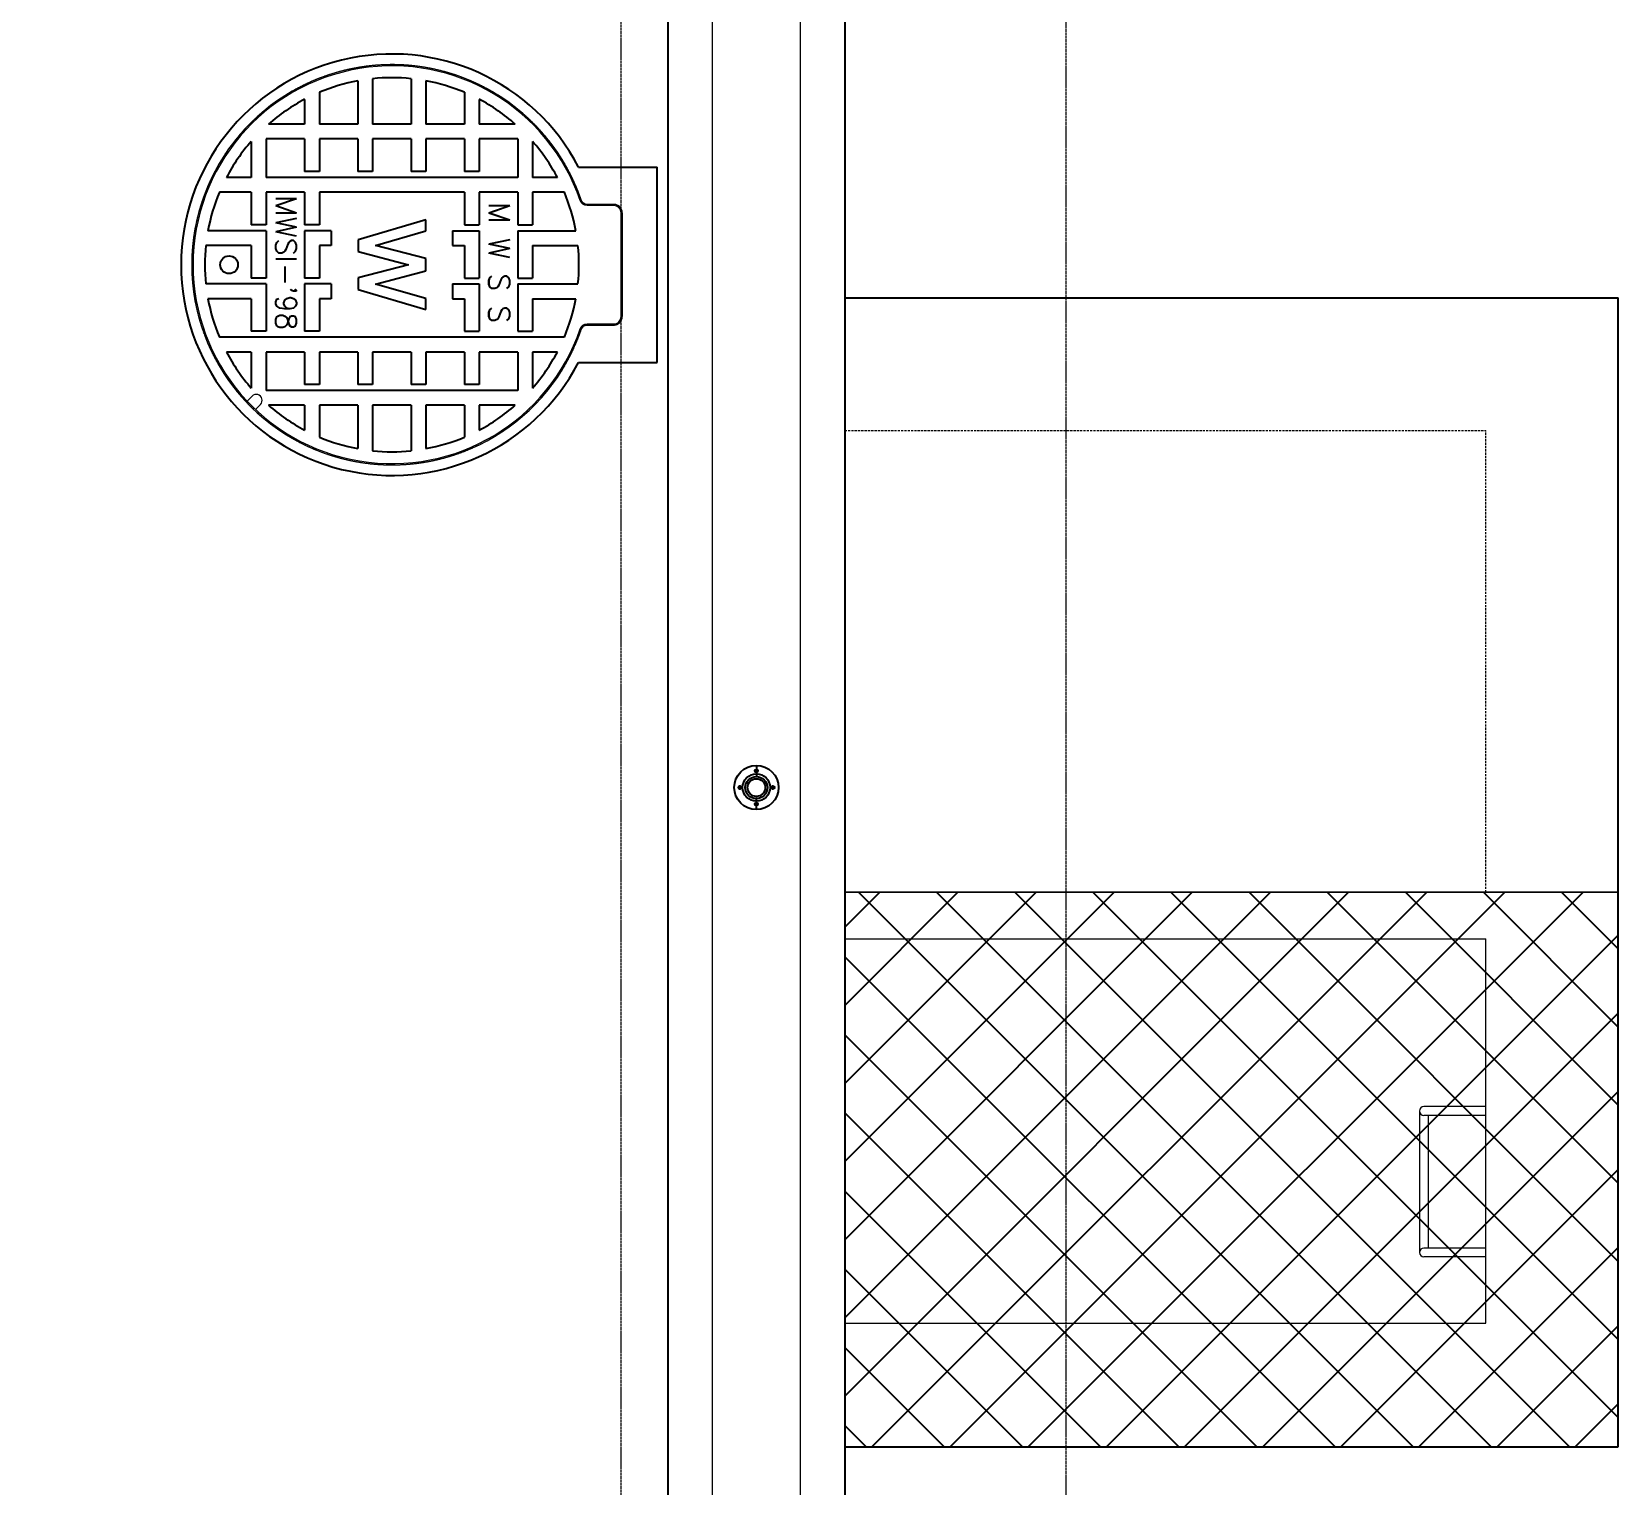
# Model space of a CAD drawing. Header units: inches. Extents: x 25480 to 951550, y -607927 to 1377809.
# Drawn here: x 484157 to 487746, y 357459 to 360748 of the extents above; entities that cross this region are included whole.
import ezdxf
from ezdxf.enums import TextEntityAlignment as Align

# ---------------------------------------------------------------- set-up
doc = ezdxf.new("R2010")
doc.units = ezdxf.units.IN
doc.header["$MEASUREMENT"] = 0
doc.linetypes.add('HIDDEN', pattern=[0.375, 0.25, -0.125])
doc.linetypes.add('HIDDENX2', pattern=[0.75, 0.5, -0.25])
doc.layers.add('DIM', color=251, linetype='Continuous', lineweight=0)
for name, color, linetype in [('M-HVAC-EQPM-NEW', 5, 'Continuous'), ('M-X-BKGD', 8, 'Continuous'), ('PIPE FLOOR PLAN', 251, 'Continuous')]:
    doc.layers.add(name, color=color, linetype=linetype)
doc.styles.add('style2', font='simplex.shx', dxfattribs={"height": 0.015})

# ---------------------------------------------------------------- blocks, each defined once
blk = doc.blocks.new('123')
at = {"color": 8, "linetype": 'Continuous', "ltscale": 300}
blk.add_line((-750109.9, -1051356.2), (-773145, -1051356.2), dxfattribs=at)
blk.add_line((-750109.9, -1051356.2), (-773145, -1051356.2), dxfattribs=at)
at = {"layer": 'DIM', "lineweight": 0}
for p, q in [((-768497, -1050413.8), (-768497, -1050315.7)), ((-768497, -1050413.8), (-768497, -1050315.7)), ((-768463.6, -1050447.2), (-768463.6, -1050310.9)), ((-768463.6, -1050447.2), (-768463.6, -1050310.9)), ((-768376.5, -1050413.8), (-768376.5, -1050310.9)), ((-768376.5, -1050413.8), (-768376.5, -1050310.9)), ((-768343, -1050447.2), (-768343, -1050315.7)), ((-768343, -1050447.2), (-768343, -1050315.7)), ((-768584.1, -1051122), (-768584.1, -1050341.7)), ((-768584.1, -1051122), (-768584.1, -1050341.7)), ((-768256, -1050413.8), (-768256, -1050341.7)), ((-768256, -1050413.8), (-768256, -1050341.7)), ((-768617.6, -1050413.8), (-768617.6, -1050357.6)), ((-768617.6, -1050413.8), (-768617.6, -1050357.6)), ((-768222.5, -1050413.8), (-768222.5, -1050357.6)), ((-768222.5, -1050413.8), (-768222.5, -1050357.6)), ((-768617.6, -1050413.8), (-768699.2, -1050413.8)), ((-768617.6, -1050413.8), (-768699.2, -1050413.8)), ((-768570.7, -1050447.2), (-768570.7, -1050413.8)), ((-768497, -1050413.8), (-768570.7, -1050413.8)), ((-768570.7, -1050447.2), (-768570.7, -1050413.8)), ((-768497, -1050413.8), (-768570.7, -1050413.8)), ((-768450.2, -1050447.2), (-768450.2, -1050413.8)), ((-768376.5, -1050413.8), (-768450.2, -1050413.8)), ((-768450.2, -1050447.2), (-768450.2, -1050413.8)), ((-768376.5, -1050413.8), (-768450.2, -1050413.8)), ((-768329.6, -1050447.2), (-768329.6, -1050413.8)), ((-768256, -1050413.8), (-768329.6, -1050413.8)), ((-768329.6, -1050447.2), (-768329.6, -1050413.8)), ((-768256, -1050413.8), (-768329.6, -1050413.8)), ((-768140.9, -1050413.8), (-768222.5, -1050413.8)), ((-768140.9, -1050413.8), (-768222.5, -1050413.8)), ((-768738.1, -1050534.3), (-768738.1, -1050452.7)), ((-768738.1, -1050534.3), (-768738.1, -1050452.7)), ((-768617.6, -1050447.2), (-768704.6, -1050447.2)), ((-768704.6, -1051016.4), (-768704.6, -1050447.2)), ((-768617.6, -1050447.2), (-768704.6, -1050447.2)), ((-768704.6, -1051016.4), (-768704.6, -1050447.2)), ((-768617.6, -1050534.3), (-768617.6, -1050447.2)), ((-768617.6, -1050534.3), (-768617.6, -1050447.2)), ((-768463.6, -1050447.2), (-768570.7, -1050447.2)), ((-768463.6, -1050447.2), (-768570.7, -1050447.2)), ((-768343, -1050447.2), (-768450.2, -1050447.2)), ((-768343, -1050447.2), (-768450.2, -1050447.2)), ((-768256, -1050447.2), (-768329.6, -1050447.2)), ((-768256, -1050447.2), (-768329.6, -1050447.2)), ((-768256, -1050534.3), (-768256, -1050447.2)), ((-768256, -1050534.3), (-768256, -1050447.2)), ((-768135.4, -1050447.2), (-768222.5, -1050447.2)), ((-768222.5, -1051016.4), (-768222.5, -1050447.2)), ((-768135.4, -1050447.2), (-768222.5, -1050447.2)), ((-768222.5, -1051016.4), (-768222.5, -1050447.2)), ((-768135.4, -1050534.3), (-768135.4, -1050447.2)), ((-768135.4, -1050534.3), (-768135.4, -1050447.2)), ((-768102, -1050534.3), (-768102, -1050452.7)), ((-768102, -1050534.3), (-768102, -1050452.7)), ((-768738.1, -1050534.3), (-768794.3, -1050534.3)), ((-768738.1, -1050534.3), (-768794.3, -1050534.3)), ((-768617.6, -1050534.3), (-768691.2, -1050534.3)), ((-768691.2, -1050567.8), (-768691.2, -1050534.3)), ((-768617.6, -1050534.3), (-768691.2, -1050534.3)), ((-768691.2, -1050567.8), (-768691.2, -1050534.3)), ((-768570.7, -1050567.8), (-768570.7, -1050534.3)), ((-768463.6, -1050534.3), (-768570.7, -1050534.3)), ((-768570.7, -1050567.8), (-768570.7, -1050534.3)), ((-768463.6, -1050534.3), (-768570.7, -1050534.3)), ((-768463.6, -1050594.6), (-768463.6, -1050534.3)), ((-768463.6, -1050594.6), (-768463.6, -1050534.3)), ((-768343, -1050534.3), (-768450.2, -1050534.3)), ((-768450.2, -1050567.8), (-768450.2, -1050534.3)), ((-768343, -1050534.3), (-768450.2, -1050534.3)), ((-768450.2, -1050567.8), (-768450.2, -1050534.3)), ((-768343, -1050594.6), (-768343, -1050534.3)), ((-768343, -1050594.6), (-768343, -1050534.3)), ((-768329.6, -1050567.8), (-768329.6, -1050534.3)), ((-768256, -1050534.3), (-768329.6, -1050534.3)), ((-768329.6, -1050567.8), (-768329.6, -1050534.3)), ((-768256, -1050534.3), (-768329.6, -1050534.3)), ((-768209.1, -1050567.8), (-768209.1, -1050534.3)), ((-768135.4, -1050534.3), (-768209.1, -1050534.3)), ((-768209.1, -1050567.8), (-768209.1, -1050534.3)), ((-768135.4, -1050534.3), (-768209.1, -1050534.3)), ((-768045.8, -1050534.3), (-768102, -1050534.3)), ((-768045.8, -1050534.3), (-768102, -1050534.3)), ((-768738.1, -1050567.8), (-768810.2, -1050567.8)), ((-768738.1, -1050567.8), (-768810.2, -1050567.8)), ((-768738.1, -1050654.8), (-768738.1, -1050567.8)), ((-768738.1, -1050654.8), (-768738.1, -1050567.8)), ((-768617.6, -1050567.8), (-768691.2, -1050567.8)), ((-768617.6, -1050567.8), (-768691.2, -1050567.8)), ((-768617.6, -1050654.8), (-768617.6, -1050567.8)), ((-768617.6, -1050654.8), (-768617.6, -1050567.8)), ((-768497, -1050567.8), (-768570.7, -1050567.8)), ((-768497, -1050567.8), (-768570.7, -1050567.8)), ((-768497, -1050594.6), (-768497, -1050567.8)), ((-768497, -1050594.6), (-768497, -1050567.8)), ((-768376.5, -1050567.8), (-768450.2, -1050567.8)), ((-768376.5, -1050567.8), (-768450.2, -1050567.8)), ((-768376.5, -1050594.6), (-768376.5, -1050567.8)), ((-768376.5, -1050594.6), (-768376.5, -1050567.8)), ((-768256, -1050567.8), (-768329.6, -1050567.8)), ((-768256, -1050567.8), (-768329.6, -1050567.8)), ((-768256, -1050895.9), (-768256, -1050567.8)), ((-768256, -1050895.9), (-768256, -1050567.8)), ((-768135.4, -1050567.8), (-768209.1, -1050567.8)), ((-768135.4, -1050567.8), (-768209.1, -1050567.8)), ((-768135.4, -1050654.8), (-768135.4, -1050567.8)), ((-768135.4, -1050654.8), (-768135.4, -1050567.8)), ((-768102, -1050654.8), (-768102, -1050567.8)), ((-768029.9, -1050567.8), (-768102, -1050567.8)), ((-768102, -1050654.8), (-768102, -1050567.8)), ((-768029.9, -1050567.8), (-768102, -1050567.8)), ((-768463.6, -1050594.6), (-768497, -1050594.6)), ((-768463.6, -1050594.6), (-768497, -1050594.6)), ((-768343, -1050594.6), (-768376.5, -1050594.6)), ((-768343, -1050594.6), (-768376.5, -1050594.6)), ((-768738.1, -1050654.8), (-768836.2, -1050654.8)), ((-768738.1, -1050654.8), (-768836.2, -1050654.8)), ((-768617.6, -1050654.8), (-768691.2, -1050654.8)), ((-768691.2, -1050688.3), (-768691.2, -1050654.8)), ((-768617.6, -1050654.8), (-768691.2, -1050654.8)), ((-768691.2, -1050688.3), (-768691.2, -1050654.8)), ((-768476.2, -1050655.3), (-768521.4, -1050808.3)), ((-768476.2, -1050655.3), (-768521.4, -1050808.3)), ((-768449.7, -1050655.3), (-768476.2, -1050655.3)), ((-768449.7, -1050655.3), (-768476.2, -1050655.3)), ((-768420, -1050769.3), (-768449.7, -1050655.3)), ((-768420, -1050769.3), (-768449.7, -1050655.3)), ((-768390.4, -1050655.3), (-768420, -1050769.3)), ((-768390.4, -1050655.3), (-768420, -1050769.3)), ((-768363.9, -1050655.3), (-768390.4, -1050655.3)), ((-768363.9, -1050655.3), (-768390.4, -1050655.3)), ((-768318.6, -1050808.3), (-768363.9, -1050655.3)), ((-768318.6, -1050808.3), (-768363.9, -1050655.3)), ((-768135.4, -1050654.8), (-768209.1, -1050654.8)), ((-768209.1, -1050688.3), (-768209.1, -1050654.8)), ((-768135.4, -1050654.8), (-768209.1, -1050654.8)), ((-768209.1, -1050688.3), (-768209.1, -1050654.8)), ((-768003.9, -1050654.8), (-768102, -1050654.8)), ((-768003.9, -1050654.8), (-768102, -1050654.8)), ((-768738.1, -1050688.3), (-768841, -1050688.3)), ((-768738.1, -1050688.3), (-768841, -1050688.3)), ((-768738.1, -1050775.4), (-768738.1, -1050688.3)), ((-768738.1, -1050775.4), (-768738.1, -1050688.3)), ((-768617.6, -1050688.3), (-768691.2, -1050688.3)), ((-768617.6, -1050688.3), (-768691.2, -1050688.3)), ((-768617.6, -1050775.4), (-768617.6, -1050688.3)), ((-768617.6, -1050775.4), (-768617.6, -1050688.3)), ((-768496.4, -1050808.3), (-768463.7, -1050694.4)), ((-768496.4, -1050808.3), (-768463.7, -1050694.4)), ((-768463.7, -1050694.4), (-768434, -1050808.3)), ((-768463.7, -1050694.4), (-768434, -1050808.3)), ((-768406, -1050808.3), (-768376.4, -1050694.4)), ((-768406, -1050808.3), (-768376.4, -1050694.4)), ((-768404.7, -1050710), (-768404.6, -1050710)), ((-768404.7, -1050710), (-768404.6, -1050710)), ((-768376.4, -1050694.4), (-768343.6, -1050808.3)), ((-768376.4, -1050694.4), (-768376.3, -1050694.4)), ((-768376.4, -1050694.4), (-768343.6, -1050808.3)), ((-768376.4, -1050694.4), (-768376.3, -1050694.4)), ((-768135.4, -1050688.3), (-768209.1, -1050688.3)), ((-768135.4, -1050688.3), (-768209.1, -1050688.3)), ((-768135.4, -1050775.4), (-768135.4, -1050688.3)), ((-768135.4, -1050775.4), (-768135.4, -1050688.3)), ((-768102, -1050775.4), (-768102, -1050688.3)), ((-767999.1, -1050688.3), (-768102, -1050688.3)), ((-768102, -1050775.4), (-768102, -1050688.3)), ((-767999.1, -1050688.3), (-768102, -1050688.3)), ((-768738.1, -1050775.4), (-768841, -1050775.4)), ((-768738.1, -1050775.4), (-768841, -1050775.4)), ((-768691.2, -1050808.9), (-768691.2, -1050775.4)), ((-768617.6, -1050775.4), (-768691.2, -1050775.4)), ((-768691.2, -1050808.9), (-768691.2, -1050775.4)), ((-768617.6, -1050775.4), (-768691.2, -1050775.4)), ((-768209.1, -1050808.9), (-768209.1, -1050775.4)), ((-768135.4, -1050775.4), (-768209.1, -1050775.4)), ((-768209.1, -1050808.9), (-768209.1, -1050775.4)), ((-768135.4, -1050775.4), (-768209.1, -1050775.4)), ((-767999.1, -1050775.4), (-768102, -1050775.4)), ((-767999.1, -1050775.4), (-768102, -1050775.4)), ((-768738.1, -1050808.9), (-768836.2, -1050808.9)), ((-768738.1, -1050808.9), (-768836.2, -1050808.9)), ((-768738.1, -1050895.9), (-768738.1, -1050808.9)), ((-768738.1, -1050895.9), (-768738.1, -1050808.9)), ((-768617.6, -1050808.9), (-768691.2, -1050808.9)), ((-768617.6, -1050808.9), (-768691.2, -1050808.9)), ((-768617.6, -1050895.9), (-768617.6, -1050808.9)), ((-768617.6, -1050895.9), (-768617.6, -1050808.9)), ((-768521.4, -1050808.3), (-768496.4, -1050808.3)), ((-768521.4, -1050808.3), (-768496.4, -1050808.3)), ((-768434, -1050808.3), (-768406, -1050808.3)), ((-768434, -1050808.3), (-768406, -1050808.3)), ((-768343.6, -1050808.3), (-768318.6, -1050808.3)), ((-768343.6, -1050808.3), (-768318.6, -1050808.3)), ((-768135.4, -1050808.9), (-768209.1, -1050808.9)), ((-768135.4, -1050808.9), (-768209.1, -1050808.9)), ((-768135.4, -1050895.9), (-768135.4, -1050808.9)), ((-768135.4, -1050895.9), (-768135.4, -1050808.9)), ((-768102, -1050895.9), (-768102, -1050808.9)), ((-768003.9, -1050808.9), (-768102, -1050808.9)), ((-768102, -1050895.9), (-768102, -1050808.9)), ((-768003.9, -1050808.9), (-768102, -1050808.9))]:
    blk.add_line(p, q, dxfattribs=at)
at = {"layer": 'DIM', "color": 8, "linetype": 'Continuous', "lineweight": 0, "ltscale": 10}
for p, q in [((-749997.7, -1051456.2), (-773245, -1051456.2)), ((-773445, -1051656.2), (-749773.1, -1051656.2))]:
    blk.add_line(p, q, dxfattribs=at)
at = {"layer": 'DIM', "color": 8, "lineweight": 0}
for p, q in [((-770815, -1051756.2), (-770815, -1053206.2)), ((-770815, -1051756.2), (-770815, -1053206.2)), ((-769945, -1051756.2), (-769945, -1053206.2)), ((-769945, -1051756.2), (-769945, -1053206.2)), ((-769840, -1053506.2), (-769840, -1051756.2)), ((-769840, -1053506.2), (-769840, -1051756.2)), ((-770665, -1053206.2), (-770665, -1053066.2)), ((-770665, -1053206.2), (-770665, -1053066.2)), ((-770335, -1053056.2), (-770655, -1053056.2)), ((-770335, -1053056.2), (-770655, -1053056.2)), ((-770645, -1053206.2), (-770645, -1053066.2)), ((-770645, -1053206.2), (-770645, -1053066.2)), ((-770345, -1053076.2), (-770645, -1053076.2)), ((-770345, -1053076.2), (-770645, -1053076.2)), ((-770345, -1053206.2), (-770345, -1053066.2)), ((-770345, -1053206.2), (-770345, -1053066.2)), ((-770325, -1053206.2), (-770325, -1053066.2)), ((-770325, -1053206.2), (-770325, -1053066.2)), ((-770815, -1053206.2), (-769945, -1053206.2)), ((-770815, -1053206.2), (-769945, -1053206.2))]:
    blk.add_line(p, q, dxfattribs=at)
at = {"layer": 'DIM', "linetype": 'HIDDENX2', "lineweight": 0, "ltscale": 10}
for p, q in [((-768795, -1051756.2), (-768795, -1053206.2)), ((-768795, -1051756.2), (-768795, -1053206.2)), ((-749099.6, -1052256.2), (-774045, -1052256.2)), ((-749099.6, -1052256.2), (-774045, -1052256.2)), ((-769840, -1053206.2), (-768795, -1053206.2)), ((-769840, -1053206.2), (-768795, -1053206.2))]:
    blk.add_line(p, q, dxfattribs=at)
at = {"layer": 'DIM', "color": 8, "linetype": 'Continuous', "lineweight": 0, "ltscale": 10}
for points in [[(-773445, -1049982.1), (-773445, -1051656.2), (-749773.1, -1051656.2), (-749961.7, -1050029)], [(-750158.1, -1050071.7), (-749997.7, -1051456.2), (-773245, -1051456.2), (-773245, -1050030.1)]]:
    blk.add_lwpolyline(points, dxfattribs=at)
at = {"layer": 'DIM', "linetype": 'HIDDENX2', "lineweight": 0, "ltscale": 10}
blk.add_lwpolyline([(-773045, -1049991.3), (-773045, -1051150.1), (-772945, -1051250.1), (-758491, -1051250.1), (-758391, -1051150.1), (-758391, -1050060.1)], dxfattribs=at)
at = {"layer": 'DIM', "linetype": 'HIDDEN', "lineweight": 0, "ltscale": 3.5}
blk.add_lwpolyline([(-768302.8, -1051252.8), (-768537.2, -1051252.8, -0.414214), (-768556.6, -1051233.4), (-768556.6, -1051173.6, 0.320906), (-768566.2, -1051160.3, -6.02971), (-768273.9, -1051160.3, 0.320906), (-768283.4, -1051173.6), (-768283.4, -1051233.4, -0.414214)], format="xyb", close=True, dxfattribs=at)
blk.add_lwpolyline([(-768302.8, -1051252.8), (-768537.2, -1051252.8, -0.414214), (-768556.6, -1051233.4), (-768556.6, -1051173.6, 0.320906), (-768566.2, -1051160.3, -6.02971), (-768273.9, -1051160.3, 0.320906), (-768283.4, -1051173.6), (-768283.4, -1051233.4, -0.414214)], format="xyb", close=True, dxfattribs=at)
at = {"layer": 'DIM', "lineweight": 0}
for points in [[(-768537.2, -1051252.8), (-768302.8, -1051252.8, 0.414214), (-768283.4, -1051233.4), (-768283.4, -1051173.6, -0.320906), (-768273.9, -1051160.3, 6.02971), (-768566.2, -1051160.3, -0.320906), (-768556.6, -1051173.6), (-768556.6, -1051233.4, 0.414214)], [(-768537.2, -1051252.8), (-768302.8, -1051252.8, 0.414214), (-768283.4, -1051233.4), (-768283.4, -1051173.6, -0.320906), (-768273.9, -1051160.3, 6.02971), (-768566.2, -1051160.3, -0.320906), (-768556.6, -1051173.6), (-768556.6, -1051233.4, 0.414214)], [(-768537.2, -1051250.1), (-768302.8, -1051250.1, 0.414214), (-768286.1, -1051233.4), (-768286.1, -1051173.6, -0.320906), (-768274.8, -1051157.8, 6.02971), (-768565.3, -1051157.8, -0.320906), (-768554, -1051173.6), (-768554, -1051233.4, 0.414214)], [(-768537.2, -1051250.1), (-768302.8, -1051250.1, 0.414214), (-768286.1, -1051233.4), (-768286.1, -1051173.6, -0.320906), (-768274.8, -1051157.8, 6.02971), (-768565.3, -1051157.8, -0.320906), (-768554, -1051173.6), (-768554, -1051233.4, 0.414214)]]:
    blk.add_lwpolyline(points, format="xyb", close=True, dxfattribs=at)
blk.add_lwpolyline([(-768747.6, -1050423.3), (-768736.3, -1050434.5, 1), (-768717.4, -1050415.5), (-768728.6, -1050404.3)], format="xyb", dxfattribs=at)
blk.add_lwpolyline([(-768747.6, -1050423.3), (-768736.3, -1050434.5, 1), (-768717.4, -1050415.5), (-768728.6, -1050404.3)], format="xyb", dxfattribs=at)
blk.add_circle((-768420, -1050363.5), 20.1, dxfattribs=at)
blk.add_circle((-768420, -1050363.5), 20.1, dxfattribs=at)
for radius, start, end in [(476.8, 297.6121, 242.3879), (476.8, 297.6121, 242.3879), (423.2, 100.4841, 112.8089), (423.2, 100.4841, 112.8089), (423.2, 84.0968, 95.9032), (423.2, 84.0968, 95.9032), (423.2, 67.1911, 79.5159), (423.2, 67.1911, 79.5159), (423.2, 117.825, 131.2724), (423.2, 117.825, 131.2724), (423.2, 48.7276, 62.175), (423.2, 48.7276, 62.175), (423.2, 138.7276, 152.175), (423.2, 138.7276, 152.175), (423.2, 27.825, 41.2724), (423.2, 27.825, 41.2724), (423.2, 157.1911, 169.5159), (423.2, 157.1911, 169.5159), (423.2, 10.4841, 22.8089), (423.2, 10.4841, 22.8089), (423.2, 174.0968, 185.9032), (423.2, 174.0968, 185.9032), (423.2, 354.0968, 5.9032), (423.2, 354.0968, 5.9032), (423.2, 190.4841, 202.8089), (423.2, 190.4841, 202.8089), (423.2, 337.1911, 349.5159), (423.2, 337.1911, 349.5159)]:
    blk.add_arc((-768420, -1050731.8), radius, start, end, dxfattribs=at)
at = {"layer": 'DIM', "color": 8, "lineweight": 0}
for centre in [(-770655, -1053066.2), (-770655, -1053066.2), (-770335, -1053066.2), (-770335, -1053066.2)]:
    blk.add_arc(centre, 10, 0, 180, dxfattribs=at)
at = {"layer": 'PIPE FLOOR PLAN', "color": 8}
for p, q in [((-768463.6, -1050869.1), (-768497, -1050869.1)), ((-768497, -1050869.1), (-768497, -1050895.9)), ((-768463.6, -1050869.1), (-768497, -1050869.1)), ((-768497, -1050869.1), (-768497, -1050895.9)), ((-768463.6, -1050869.1), (-768463.6, -1050929.4)), ((-768463.6, -1050869.1), (-768463.6, -1050929.4)), ((-768343, -1050869.1), (-768376.5, -1050869.1)), ((-768376.5, -1050869.1), (-768376.5, -1050895.9)), ((-768343, -1050869.1), (-768376.5, -1050869.1)), ((-768376.5, -1050869.1), (-768376.5, -1050895.9)), ((-768343, -1050869.1), (-768343, -1050929.4)), ((-768343, -1050869.1), (-768343, -1050929.4)), ((-768738.1, -1050895.9), (-768810.2, -1050895.9)), ((-768738.1, -1050895.9), (-768810.2, -1050895.9)), ((-768738.1, -1050929.4), (-768794.3, -1050929.4)), ((-768738.1, -1050929.4), (-768794.3, -1050929.4)), ((-768738.1, -1051011), (-768738.1, -1050929.4)), ((-768738.1, -1051011), (-768738.1, -1050929.4)), ((-768617.6, -1050895.9), (-768691.2, -1050895.9)), ((-768691.2, -1050929.4), (-768691.2, -1050895.9)), ((-768617.6, -1050895.9), (-768691.2, -1050895.9)), ((-768691.2, -1050929.4), (-768691.2, -1050895.9)), ((-768617.6, -1050929.4), (-768691.2, -1050929.4)), ((-768617.6, -1050929.4), (-768691.2, -1050929.4)), ((-768617.6, -1051016.4), (-768617.6, -1050929.4)), ((-768617.6, -1051016.4), (-768617.6, -1050929.4)), ((-768570.7, -1050895.9), (-768570.7, -1050929.4)), ((-768497, -1050895.9), (-768570.7, -1050895.9)), ((-768570.7, -1050895.9), (-768570.7, -1050929.4)), ((-768497, -1050895.9), (-768570.7, -1050895.9)), ((-768463.6, -1050929.4), (-768570.7, -1050929.4)), ((-768463.6, -1050929.4), (-768570.7, -1050929.4)), ((-768376.5, -1050895.9), (-768450.2, -1050895.9)), ((-768450.2, -1050895.9), (-768450.2, -1050929.4)), ((-768376.5, -1050895.9), (-768450.2, -1050895.9)), ((-768450.2, -1050895.9), (-768450.2, -1050929.4)), ((-768343, -1050929.4), (-768450.2, -1050929.4)), ((-768343, -1050929.4), (-768450.2, -1050929.4)), ((-768329.6, -1050895.9), (-768329.6, -1050929.4)), ((-768256, -1050895.9), (-768329.6, -1050895.9)), ((-768329.6, -1050895.9), (-768329.6, -1050929.4)), ((-768256, -1050895.9), (-768329.6, -1050895.9)), ((-768256, -1050929.4), (-768329.6, -1050929.4)), ((-768256, -1050929.4), (-768329.6, -1050929.4)), ((-768256, -1051016.4), (-768256, -1050929.4)), ((-768256, -1051016.4), (-768256, -1050929.4)), ((-768209.1, -1050929.4), (-768209.1, -1050895.9)), ((-768135.4, -1050895.9), (-768209.1, -1050895.9)), ((-768209.1, -1050929.4), (-768209.1, -1050895.9)), ((-768135.4, -1050895.9), (-768209.1, -1050895.9)), ((-768135.4, -1050929.4), (-768209.1, -1050929.4)), ((-768135.4, -1050929.4), (-768209.1, -1050929.4)), ((-768135.4, -1051016.4), (-768135.4, -1050929.4)), ((-768135.4, -1051016.4), (-768135.4, -1050929.4)), ((-768029.9, -1050895.9), (-768102, -1050895.9)), ((-768029.9, -1050895.9), (-768102, -1050895.9)), ((-768045.8, -1050929.4), (-768102, -1050929.4)), ((-768102, -1051011), (-768102, -1050929.4)), ((-768045.8, -1050929.4), (-768102, -1050929.4)), ((-768102, -1051011), (-768102, -1050929.4)), ((-768617.6, -1051016.4), (-768704.6, -1051016.4)), ((-768617.6, -1051016.4), (-768704.6, -1051016.4)), ((-768570.7, -1051016.4), (-768570.7, -1051049.9)), ((-768463.6, -1051016.4), (-768570.7, -1051016.4)), ((-768570.7, -1051016.4), (-768570.7, -1051049.9)), ((-768463.6, -1051016.4), (-768570.7, -1051016.4)), ((-768463.6, -1051016.4), (-768463.6, -1051152.8)), ((-768463.6, -1051016.4), (-768463.6, -1051152.8)), ((-768343, -1051016.4), (-768450.2, -1051016.4)), ((-768450.2, -1051016.4), (-768450.2, -1051049.9)), ((-768343, -1051016.4), (-768450.2, -1051016.4)), ((-768450.2, -1051016.4), (-768450.2, -1051049.9)), ((-768343, -1051016.4), (-768343, -1051148)), ((-768343, -1051016.4), (-768343, -1051148)), ((-768329.6, -1051016.4), (-768329.6, -1051049.9)), ((-768256, -1051016.4), (-768329.6, -1051016.4)), ((-768329.6, -1051016.4), (-768329.6, -1051049.9)), ((-768256, -1051016.4), (-768329.6, -1051016.4)), ((-768135.4, -1051016.4), (-768222.5, -1051016.4)), ((-768135.4, -1051016.4), (-768222.5, -1051016.4)), ((-768617.6, -1051049.9), (-768699.2, -1051049.9)), ((-768617.6, -1051049.9), (-768699.2, -1051049.9)), ((-768617.6, -1051106.1), (-768617.6, -1051049.9)), ((-768617.6, -1051106.1), (-768617.6, -1051049.9)), ((-768497, -1051049.9), (-768570.7, -1051049.9)), ((-768497, -1051049.9), (-768570.7, -1051049.9)), ((-768497, -1051049.9), (-768497, -1051148)), ((-768497, -1051049.9), (-768497, -1051148)), ((-768376.5, -1051049.9), (-768450.2, -1051049.9)), ((-768376.5, -1051049.9), (-768450.2, -1051049.9)), ((-768376.5, -1051049.9), (-768376.5, -1051152.8)), ((-768376.5, -1051049.9), (-768376.5, -1051152.8)), ((-768256, -1051049.9), (-768329.6, -1051049.9)), ((-768256, -1051049.9), (-768329.6, -1051049.9)), ((-768256, -1051122), (-768256, -1051049.9)), ((-768256, -1051122), (-768256, -1051049.9)), ((-768140.9, -1051049.9), (-768222.5, -1051049.9)), ((-768222.5, -1051106.1), (-768222.5, -1051049.9)), ((-768140.9, -1051049.9), (-768222.5, -1051049.9)), ((-768222.5, -1051106.1), (-768222.5, -1051049.9)), ((-768641, -1051154.3), (-768641, -1051331.8)), ((-768641, -1051154.3), (-768641, -1051331.8)), ((-768199.1, -1051154.3), (-768199.1, -1051331.8)), ((-768199.1, -1051154.3), (-768199.1, -1051331.8)), ((-768641, -1051331.8), (-768199.1, -1051331.8)), ((-768641, -1051331.8), (-768199.1, -1051331.8)), ((-769653, -1051556.3), (-769628, -1051556.3)), ((-769553, -1051556.3), (-769578, -1051556.3)), ((-749660.9, -1051756.2), (-773545, -1051756.2)), ((-749660.9, -1051756.2), (-773545, -1051756.2)), ((-771095, -1051756.2), (-771095, -1053506.2)), ((-771095, -1051756.2), (-771095, -1053506.2)), ((-768495, -1051756.2), (-768495, -1053506.2)), ((-768495, -1051756.2), (-768495, -1053506.2)), ((-771095, -1053506.2), (-768495, -1053506.2)), ((-771095, -1053506.2), (-768495, -1053506.2))]:
    blk.add_line(p, q, dxfattribs=at)
for points in [[(-769603, -1051519.1), (-769605.7, -1051519.1), (-769605.7, -1051518.4), (-769603, -1051518.4)], [(-769603, -1051519.1), (-769605.7, -1051519.1), (-769605.7, -1051518.4), (-769603, -1051518.4)], [(-769602.7, -1051518.8), (-769602.7, -1051516.2), (-769603.4, -1051516.2), (-769603.4, -1051518.8)], [(-769603.4, -1051518.8), (-769603.4, -1051516.2), (-769602.7, -1051516.2), (-769602.7, -1051518.8)], [(-769602.7, -1051518.8), (-769602.7, -1051521.4), (-769603.4, -1051521.4), (-769603.4, -1051518.8)], [(-769603.4, -1051518.8), (-769603.4, -1051521.4), (-769602.7, -1051521.4), (-769602.7, -1051518.8)], [(-769603, -1051519.1), (-769600.4, -1051519.1), (-769600.4, -1051518.4), (-769603, -1051518.4)], [(-769603, -1051519.1), (-769600.4, -1051519.1), (-769600.4, -1051518.4), (-769603, -1051518.4)], [(-769640.5, -1051556.6), (-769643.2, -1051556.6), (-769643.2, -1051555.9), (-769640.5, -1051555.9)], [(-769640.5, -1051555.9), (-769643.2, -1051555.9), (-769643.2, -1051556.6), (-769640.5, -1051556.6)], [(-769640.2, -1051556.3), (-769640.2, -1051553.7), (-769640.9, -1051553.7), (-769640.9, -1051556.3)], [(-769640.2, -1051556.3), (-769640.2, -1051553.7), (-769640.9, -1051553.7), (-769640.9, -1051556.3)], [(-769640.2, -1051556.3), (-769640.2, -1051558.9), (-769640.9, -1051558.9), (-769640.9, -1051556.3)], [(-769640.2, -1051556.3), (-769640.2, -1051558.9), (-769640.9, -1051558.9), (-769640.9, -1051556.3)], [(-769640.5, -1051556.6), (-769637.9, -1051556.6), (-769637.9, -1051555.9), (-769640.5, -1051555.9)], [(-769640.5, -1051555.9), (-769637.9, -1051555.9), (-769637.9, -1051556.6), (-769640.5, -1051556.6)], [(-769565.5, -1051555.9), (-769568.2, -1051555.9), (-769568.2, -1051556.6), (-769565.5, -1051556.6)], [(-769565.5, -1051556.6), (-769568.2, -1051556.6), (-769568.2, -1051555.9), (-769565.5, -1051555.9)], [(-769565.9, -1051556.3), (-769565.9, -1051553.7), (-769565.2, -1051553.7), (-769565.2, -1051556.3)], [(-769565.9, -1051556.3), (-769565.9, -1051553.7), (-769565.2, -1051553.7), (-769565.2, -1051556.3)], [(-769565.9, -1051556.3), (-769565.9, -1051558.9), (-769565.2, -1051558.9), (-769565.2, -1051556.3)], [(-769565.9, -1051556.3), (-769565.9, -1051558.9), (-769565.2, -1051558.9), (-769565.2, -1051556.3)], [(-769565.5, -1051555.9), (-769562.9, -1051555.9), (-769562.9, -1051556.6), (-769565.5, -1051556.6)], [(-769565.5, -1051556.6), (-769562.9, -1051556.6), (-769562.9, -1051555.9), (-769565.5, -1051555.9)], [(-769603, -1051593.4), (-769605.7, -1051593.4), (-769605.7, -1051594.1), (-769603, -1051594.1)], [(-769603, -1051593.4), (-769605.7, -1051593.4), (-769605.7, -1051594.1), (-769603, -1051594.1)], [(-769603.4, -1051593.8), (-769603.4, -1051591.2), (-769602.7, -1051591.2), (-769602.7, -1051593.8)], [(-769602.7, -1051593.8), (-769602.7, -1051591.2), (-769603.4, -1051591.2), (-769603.4, -1051593.8)], [(-769603.4, -1051593.8), (-769603.4, -1051596.4), (-769602.7, -1051596.4), (-769602.7, -1051593.8)], [(-769602.7, -1051593.8), (-769602.7, -1051596.4), (-769603.4, -1051596.4), (-769603.4, -1051593.8)], [(-769603, -1051593.4), (-769600.4, -1051593.4), (-769600.4, -1051594.1), (-769603, -1051594.1)], [(-769603, -1051593.4), (-769600.4, -1051593.4), (-769600.4, -1051594.1), (-769603, -1051594.1)]]:
    blk.add_lwpolyline(points, close=True, dxfattribs=at)
for centre, radius in [((-769603, -1051556.3), 50), ((-769603, -1051556.3), 50), ((-769603, -1051556.3), 31), ((-769603, -1051556.3), 31), ((-769603, -1051556.3), 25), ((-769603, -1051556.3), 25), ((-769603, -1051556.3), 20), ((-769603, -1051556.3), 20), ((-769603, -1051518.8), 3.53), ((-769603, -1051518.8), 3.53), ((-769640.5, -1051556.3), 3.53), ((-769640.5, -1051556.3), 3.53), ((-769565.5, -1051556.3), 3.53), ((-769565.5, -1051556.3), 3.53), ((-769603, -1051593.8), 3.53), ((-769603, -1051593.8), 3.53)]:
    blk.add_circle(centre, radius, dxfattribs=at)
for start, end in [(207.825, 221.2724), (207.825, 221.2724), (318.7276, 332.175), (318.7276, 332.175), (228.7276, 242.175), (228.7276, 242.175), (297.825, 311.2724), (297.825, 311.2724), (247.1911, 259.5159), (247.1911, 259.5159), (280.4841, 292.8089), (280.4841, 292.8089), (264.0968, 275.9032), (264.0968, 275.9032)]:
    blk.add_arc((-768420, -1050731.8), 423.2, start, end, dxfattribs=at)
at = {"layer": 'DIM', "lineweight": 0, "style": 'style2'}
blk.add_text("MWSI-'98", height=46.88, rotation=180, dxfattribs=at).set_placement((-768415.7, -1050469.4), align=Align.CENTER)
blk.add_text("MWSI-'98", height=46.88, rotation=180, dxfattribs=at).set_placement((-768415.7, -1050469.4), align=Align.CENTER)
at = {"layer": 'PIPE FLOOR PLAN', "color": 8, "style": 'style2'}
blk.add_text('M W S S', height=46.88, rotation=180, dxfattribs=at).set_placement((-768415.7, -1050951.5), align=Align.CENTER)
blk.add_text('M W S S', height=46.88, rotation=180, dxfattribs=at).set_placement((-768415.7, -1050951.5), align=Align.CENTER)

msp = doc.modelspace()

# ---------------------------------------------------------------- hatches: boundary and pattern name
at = {"layer": 'M-X-BKGD'}
h = msp.add_hatch(dxfattribs=at)
h.set_pattern_fill('ANSI37', color=8, scale=1000, style=0)
h.set_pattern_definition([(45, (433813.18, 331641.23), (-88.38835, 88.38835), []), (135, (433813.18, 331641.23), (-88.38835, -88.38835), [])])
h.paths.add_polyline_path([(487745.7, 358800.7), (485995.7, 358800.7), (485995.7, 357545.7), (487745.7, 357545.7)])

# ---------------------------------------------------------------- linework, layer by layer
at = {"layer": 'M-HVAC-EQPM-NEW', "color": 8}
msp.add_circle((484603, 360220.7), 20.1, dxfattribs=at)
msp.add_circle((484603, 360220.7), 20.1, dxfattribs=at)
at = {"layer": 'M-X-BKGD', "color": 8, "linetype": 'HIDDEN', "lineweight": 0, "ltscale": 10}
msp.add_line((486495.7, 379541.1), (486495.7, 354595.7), dxfattribs=at)
msp.add_line((486495.7, 379541.1), (486495.7, 354595.7), dxfattribs=at)
at = {"layer": 'M-X-BKGD', "color": 8, "linetype": 'Continuous', "lineweight": 0, "ltscale": 10}
for p, q in [((485995.7, 378979.8), (485995.7, 355095.7)), ((485995.7, 378979.8), (485995.7, 355095.7)), ((485595.7, 378530.8), (485595.7, 355495.7)), ((485995.7, 360145.7), (487745.7, 360145.7)), ((485995.7, 360145.7), (487745.7, 360145.7)), ((487745.7, 357545.7), (487745.7, 360145.7)), ((487745.7, 357545.7), (487745.7, 360145.7)), ((485995.7, 357545.7), (487745.7, 357545.7)), ((485995.7, 357545.7), (487745.7, 357545.7))]:
    msp.add_line(p, q, dxfattribs=at)
at = {"layer": 'M-X-BKGD', "color": 8, "linetype": 'Continuous', "ltscale": 300}
msp.add_line((485595.7, 378530.8), (485595.7, 355495.7), dxfattribs=at)
at = {"layer": 'M-X-BKGD', "color": 8}
for p, q in [((484894.3, 360636.8), (484894.3, 360538.7)), ((484894.3, 360636.8), (484894.3, 360538.7)), ((484927.8, 360641.6), (484927.8, 360538.7)), ((484927.8, 360641.6), (484927.8, 360538.7)), ((485014.8, 360641.6), (485014.8, 360538.7)), ((485014.8, 360641.6), (485014.8, 360538.7)), ((485048.3, 360636.8), (485048.3, 360538.7)), ((485048.3, 360636.8), (485048.3, 360538.7)), ((484807.2, 360610.8), (484807.2, 360538.7)), ((484807.2, 360610.8), (484807.2, 360538.7)), ((485135.4, 360610.8), (485135.4, 360538.7)), ((485135.4, 360610.8), (485135.4, 360538.7)), ((484773.8, 360594.9), (484773.8, 360538.7)), ((484773.8, 360594.9), (484773.8, 360538.7)), ((485168.8, 360594.9), (485168.8, 360538.7)), ((485168.8, 360594.9), (485168.8, 360538.7)), ((484773.8, 360538.7), (484692.1, 360538.7)), ((484773.8, 360538.7), (484692.1, 360538.7)), ((484894.3, 360538.7), (484807.2, 360538.7)), ((484894.3, 360538.7), (484807.2, 360538.7)), ((485014.8, 360538.7), (484927.8, 360538.7)), ((485014.8, 360538.7), (484927.8, 360538.7)), ((485135.4, 360538.7), (485048.3, 360538.7)), ((485135.4, 360538.7), (485048.3, 360538.7)), ((485250.5, 360538.7), (485168.8, 360538.7)), ((485250.5, 360538.7), (485168.8, 360538.7)), ((484653.2, 360499.8), (484653.2, 360418.2)), ((484653.2, 360499.8), (484653.2, 360418.2)), ((484686.7, 360505.3), (484686.7, 360418.2)), ((484773.8, 360505.3), (484686.7, 360505.3)), ((484686.7, 360505.3), (484686.7, 360418.2)), ((484773.8, 360505.3), (484686.7, 360505.3)), ((484773.8, 360505.3), (484773.8, 360431.6)), ((484773.8, 360505.3), (484773.8, 360431.6)), ((484807.2, 360505.3), (484807.2, 360431.6)), ((484894.3, 360505.3), (484807.2, 360505.3)), ((484807.2, 360505.3), (484807.2, 360431.6)), ((484894.3, 360505.3), (484807.2, 360505.3)), ((484894.3, 360505.3), (484894.3, 360431.6)), ((484894.3, 360505.3), (484894.3, 360431.6)), ((484927.8, 360505.3), (484927.8, 360431.6)), ((485014.8, 360505.3), (484927.8, 360505.3)), ((484927.8, 360505.3), (484927.8, 360431.6)), ((485014.8, 360505.3), (484927.8, 360505.3)), ((485014.8, 360505.3), (485014.8, 360431.6)), ((485014.8, 360505.3), (485014.8, 360431.6)), ((485048.3, 360505.3), (485048.3, 360431.6)), ((485135.4, 360505.3), (485048.3, 360505.3)), ((485048.3, 360505.3), (485048.3, 360431.6)), ((485135.4, 360505.3), (485048.3, 360505.3)), ((485135.4, 360505.3), (485135.4, 360431.6)), ((485135.4, 360505.3), (485135.4, 360431.6)), ((485168.8, 360505.3), (485168.8, 360431.6)), ((485255.9, 360505.3), (485168.8, 360505.3)), ((485168.8, 360505.3), (485168.8, 360431.6)), ((485255.9, 360505.3), (485168.8, 360505.3)), ((485255.9, 360505.3), (485255.9, 360418.2)), ((485255.9, 360505.3), (485255.9, 360418.2)), ((485289.4, 360499.8), (485289.4, 360418.2)), ((485289.4, 360499.8), (485289.4, 360418.2)), ((484807.2, 360431.6), (484773.8, 360431.6)), ((484807.2, 360431.6), (484773.8, 360431.6)), ((484927.8, 360431.6), (484894.3, 360431.6)), ((484927.8, 360431.6), (484894.3, 360431.6)), ((485048.3, 360431.6), (485014.8, 360431.6)), ((485048.3, 360431.6), (485014.8, 360431.6)), ((485168.8, 360431.6), (485135.4, 360431.6)), ((485168.8, 360431.6), (485135.4, 360431.6)), ((485393.8, 360441.6), (485571.3, 360441.6)), ((485393.8, 360441.6), (485571.3, 360441.6)), ((485571.3, 359999.7), (485571.3, 360441.6)), ((485571.3, 359999.7), (485571.3, 360441.6)), ((484653.2, 360384.7), (484581.2, 360384.7)), ((484653.2, 360384.7), (484581.2, 360384.7)), ((484653.2, 360418.2), (484597, 360418.2)), ((484653.2, 360418.2), (484597, 360418.2)), ((484653.2, 360384.7), (484653.2, 360311.1)), ((484653.2, 360384.7), (484653.2, 360311.1)), ((485255.9, 360418.2), (484686.7, 360418.2)), ((485255.9, 360418.2), (484686.7, 360418.2)), ((484773.8, 360384.7), (484686.7, 360384.7)), ((484686.7, 360384.7), (484686.7, 360311.1)), ((484773.8, 360384.7), (484686.7, 360384.7)), ((484686.7, 360384.7), (484686.7, 360311.1)), ((484773.8, 360384.7), (484773.8, 360311.1)), ((484773.8, 360384.7), (484773.8, 360311.1)), ((484807.2, 360384.7), (484807.2, 360311.1)), ((485135.4, 360384.7), (484807.2, 360384.7)), ((484807.2, 360384.7), (484807.2, 360311.1)), ((485135.4, 360384.7), (484807.2, 360384.7)), ((485135.4, 360384.7), (485135.4, 360311.1)), ((485135.4, 360384.7), (485135.4, 360311.1)), ((485168.8, 360384.7), (485168.8, 360311.1)), ((485255.9, 360384.7), (485168.8, 360384.7)), ((485168.8, 360384.7), (485168.8, 360311.1)), ((485255.9, 360384.7), (485168.8, 360384.7)), ((485255.9, 360384.7), (485255.9, 360311.1)), ((485255.9, 360384.7), (485255.9, 360311.1)), ((485345.6, 360418.2), (485289.4, 360418.2)), ((485345.6, 360418.2), (485289.4, 360418.2)), ((485289.4, 360384.7), (485289.4, 360311.1)), ((485361.4, 360384.7), (485289.4, 360384.7)), ((485289.4, 360384.7), (485289.4, 360311.1)), ((485361.4, 360384.7), (485289.4, 360384.7)), ((485047.8, 360322.1), (484894.8, 360276.8)), ((485047.8, 360322.1), (484894.8, 360276.8)), ((485047.8, 360297.1), (485047.8, 360322.1)), ((485047.8, 360297.1), (485047.8, 360322.1)), ((484686.7, 360297.7), (484555.2, 360297.7)), ((484686.7, 360297.7), (484555.2, 360297.7)), ((484686.7, 360311.1), (484653.2, 360311.1)), ((484686.7, 360311.1), (484653.2, 360311.1)), ((484686.7, 360297.7), (484686.7, 360190.5)), ((484686.7, 360297.7), (484686.7, 360190.5)), ((484807.2, 360311.1), (484773.8, 360311.1)), ((484807.2, 360311.1), (484773.8, 360311.1)), ((484773.8, 360297.7), (484773.8, 360190.5)), ((484834, 360297.7), (484773.8, 360297.7)), ((484773.8, 360297.7), (484773.8, 360190.5)), ((484834, 360297.7), (484773.8, 360297.7)), ((484834, 360297.7), (484834, 360264.2)), ((484834, 360297.7), (484834, 360264.2)), ((484894.8, 360276.8), (484894.8, 360250.3)), ((484894.8, 360276.8), (484894.8, 360250.3)), ((484933.9, 360264.3), (485047.8, 360297.1)), ((484933.9, 360264.3), (485047.8, 360297.1)), ((485108.6, 360297.7), (485108.6, 360264.2)), ((485108.6, 360297.7), (485168.8, 360297.7)), ((485108.6, 360297.7), (485108.6, 360264.2)), ((485108.6, 360297.7), (485168.8, 360297.7)), ((485135.4, 360311.1), (485168.8, 360311.1)), ((485135.4, 360311.1), (485168.8, 360311.1)), ((485168.8, 360297.7), (485168.8, 360190.5)), ((485168.8, 360297.7), (485168.8, 360190.5)), ((485255.9, 360311.1), (485289.4, 360311.1)), ((485255.9, 360311.1), (485289.4, 360311.1)), ((485255.9, 360297.7), (485255.9, 360190.5)), ((485255.9, 360297.7), (485387.4, 360297.7)), ((485255.9, 360297.7), (485255.9, 360190.5)), ((485255.9, 360297.7), (485387.4, 360297.7)), ((484653.2, 360264.2), (484550.3, 360264.2)), ((484653.2, 360264.2), (484550.3, 360264.2)), ((484653.2, 360264.2), (484653.2, 360190.5)), ((484653.2, 360264.2), (484653.2, 360190.5)), ((484807.2, 360264.2), (484807.2, 360190.5)), ((484834, 360264.2), (484807.2, 360264.2)), ((484807.2, 360264.2), (484807.2, 360190.5)), ((484834, 360264.2), (484807.2, 360264.2)), ((484894.8, 360250.3), (485008.7, 360220.7)), ((484894.8, 360250.3), (485008.7, 360220.7)), ((484933.9, 360264.3), (484933.9, 360264.4)), ((484933.9, 360264.3), (484933.9, 360264.4)), ((485047.8, 360234.7), (484933.9, 360264.3)), ((485047.8, 360234.7), (484933.9, 360264.3)), ((485108.6, 360264.2), (485135.4, 360264.2)), ((485108.6, 360264.2), (485135.4, 360264.2)), ((485135.4, 360264.2), (485135.4, 360190.5)), ((485135.4, 360264.2), (485135.4, 360190.5)), ((485289.4, 360264.2), (485289.4, 360190.5)), ((485289.4, 360264.2), (485392.3, 360264.2)), ((485289.4, 360264.2), (485289.4, 360190.5)), ((485289.4, 360264.2), (485392.3, 360264.2)), ((485008.7, 360220.7), (484894.8, 360191)), ((485008.7, 360220.7), (484894.8, 360191)), ((484933.9, 360177), (485047.8, 360206.7)), ((484933.9, 360177), (485047.8, 360206.7)), ((484949.5, 360236), (484949.5, 360236.1)), ((484949.5, 360236), (484949.5, 360236.1)), ((485047.8, 360206.7), (485047.8, 360234.7)), ((485047.8, 360206.7), (485047.8, 360234.7)), ((484686.7, 360177.1), (484550.3, 360177.1)), ((484686.7, 360177.1), (484550.3, 360177.1)), ((484686.7, 360190.5), (484653.2, 360190.5)), ((484686.7, 360190.5), (484653.2, 360190.5)), ((484686.7, 360177.1), (484686.7, 360070)), ((484686.7, 360177.1), (484686.7, 360070)), ((484807.2, 360190.5), (484773.8, 360190.5)), ((484807.2, 360190.5), (484773.8, 360190.5)), ((484834, 360177.1), (484773.8, 360177.1)), ((484773.8, 360177.1), (484773.8, 360070)), ((484834, 360177.1), (484773.8, 360177.1)), ((484773.8, 360177.1), (484773.8, 360070)), ((484834, 360177.1), (484834, 360143.7)), ((484834, 360177.1), (484834, 360143.7)), ((484894.8, 360191), (484894.8, 360164.5)), ((484894.8, 360191), (484894.8, 360164.5)), ((485047.8, 360144.3), (484933.9, 360177)), ((485047.8, 360144.3), (484933.9, 360177)), ((485108.6, 360177.1), (485108.6, 360143.7)), ((485108.6, 360177.1), (485168.8, 360177.1)), ((485108.6, 360177.1), (485108.6, 360143.7)), ((485108.6, 360177.1), (485168.8, 360177.1)), ((485135.4, 360190.5), (485168.8, 360190.5)), ((485135.4, 360190.5), (485168.8, 360190.5)), ((485168.8, 360177.1), (485168.8, 360070)), ((485168.8, 360177.1), (485168.8, 360070)), ((485255.9, 360190.5), (485289.4, 360190.5)), ((485255.9, 360190.5), (485289.4, 360190.5)), ((485255.9, 360177.1), (485392.3, 360177.1)), ((485255.9, 360177.1), (485255.9, 360070)), ((485255.9, 360177.1), (485392.3, 360177.1)), ((485255.9, 360177.1), (485255.9, 360070)), ((484653.2, 360143.7), (484555.2, 360143.7)), ((484653.2, 360143.7), (484555.2, 360143.7)), ((484653.2, 360143.7), (484653.2, 360070)), ((484653.2, 360143.7), (484653.2, 360070)), ((484834, 360143.7), (484807.2, 360143.7)), ((484807.2, 360143.7), (484807.2, 360070)), ((484834, 360143.7), (484807.2, 360143.7)), ((484807.2, 360143.7), (484807.2, 360070)), ((484894.8, 360164.5), (485047.8, 360119.3)), ((484894.8, 360164.5), (485047.8, 360119.3)), ((485047.8, 360119.3), (485047.8, 360144.3)), ((485047.8, 360119.3), (485047.8, 360144.3)), ((485108.6, 360143.7), (485135.4, 360143.7)), ((485108.6, 360143.7), (485135.4, 360143.7)), ((485135.4, 360143.7), (485135.4, 360070)), ((485135.4, 360143.7), (485135.4, 360070)), ((485289.4, 360143.7), (485387.4, 360143.7)), ((485289.4, 360143.7), (485289.4, 360070)), ((485289.4, 360143.7), (485387.4, 360143.7)), ((485289.4, 360143.7), (485289.4, 360070)), ((484686.7, 360070), (484653.2, 360070)), ((484686.7, 360070), (484653.2, 360070)), ((484807.2, 360070), (484773.8, 360070)), ((484807.2, 360070), (484773.8, 360070)), ((485135.4, 360070), (485168.8, 360070)), ((485135.4, 360070), (485168.8, 360070)), ((485255.9, 360070), (485289.4, 360070)), ((485255.9, 360070), (485289.4, 360070)), ((485361.4, 360056.6), (484581.2, 360056.6)), ((485361.4, 360056.6), (484581.2, 360056.6)), ((484653.2, 360023.1), (484597, 360023.1)), ((484653.2, 360023.1), (484597, 360023.1)), ((484653.2, 360023.1), (484653.2, 359941.5)), ((484653.2, 360023.1), (484653.2, 359941.5)), ((484686.7, 360023.1), (484686.7, 359936.1)), ((484773.8, 360023.1), (484686.7, 360023.1)), ((484686.7, 360023.1), (484686.7, 359936.1)), ((484773.8, 360023.1), (484686.7, 360023.1)), ((484773.8, 360023.1), (484773.8, 359949.5)), ((484773.8, 360023.1), (484773.8, 359949.5)), ((484807.2, 360023.1), (484807.2, 359949.5)), ((484894.3, 360023.1), (484807.2, 360023.1)), ((484807.2, 360023.1), (484807.2, 359949.5)), ((484894.3, 360023.1), (484807.2, 360023.1)), ((484894.3, 360023.1), (484894.3, 359949.5)), ((484894.3, 360023.1), (484894.3, 359949.5)), ((484927.8, 360023.1), (484927.8, 359949.5)), ((485014.8, 360023.1), (484927.8, 360023.1)), ((484927.8, 360023.1), (484927.8, 359949.5)), ((485014.8, 360023.1), (484927.8, 360023.1)), ((485014.8, 360023.1), (485014.8, 359949.5)), ((485014.8, 360023.1), (485014.8, 359949.5)), ((485048.3, 360023.1), (485048.3, 359949.5)), ((485135.4, 360023.1), (485048.3, 360023.1)), ((485048.3, 360023.1), (485048.3, 359949.5)), ((485135.4, 360023.1), (485048.3, 360023.1)), ((485135.4, 360023.1), (485135.4, 359949.5)), ((485135.4, 360023.1), (485135.4, 359949.5)), ((485168.8, 360023.1), (485168.8, 359949.5)), ((485255.9, 360023.1), (485168.8, 360023.1)), ((485168.8, 360023.1), (485168.8, 359949.5)), ((485255.9, 360023.1), (485168.8, 360023.1)), ((485255.9, 360023.1), (485255.9, 359936.1)), ((485255.9, 360023.1), (485255.9, 359936.1)), ((485289.4, 360023.1), (485289.4, 359941.5)), ((485345.6, 360023.1), (485289.4, 360023.1)), ((485289.4, 360023.1), (485289.4, 359941.5)), ((485345.6, 360023.1), (485289.4, 360023.1)), ((485393.8, 359999.7), (485571.3, 359999.7)), ((485393.8, 359999.7), (485571.3, 359999.7)), ((485255.9, 359936.1), (484686.7, 359936.1)), ((485255.9, 359936.1), (484686.7, 359936.1)), ((484807.2, 359949.5), (484773.8, 359949.5)), ((484807.2, 359949.5), (484773.8, 359949.5)), ((484927.8, 359949.5), (484894.3, 359949.5)), ((484927.8, 359949.5), (484894.3, 359949.5)), ((485048.3, 359949.5), (485014.8, 359949.5)), ((485048.3, 359949.5), (485014.8, 359949.5)), ((485168.8, 359949.5), (485135.4, 359949.5)), ((485168.8, 359949.5), (485135.4, 359949.5)), ((484773.8, 359902.6), (484692.1, 359902.6)), ((484773.8, 359902.6), (484692.1, 359902.6)), ((484773.8, 359902.6), (484773.8, 359846.4)), ((484773.8, 359902.6), (484773.8, 359846.4)), ((484807.2, 359902.6), (484807.2, 359830.5)), ((484894.3, 359902.6), (484807.2, 359902.6)), ((484807.2, 359902.6), (484807.2, 359830.5)), ((484894.3, 359902.6), (484807.2, 359902.6)), ((484894.3, 359902.6), (484894.3, 359804.5)), ((484894.3, 359902.6), (484894.3, 359804.5)), ((485014.8, 359902.6), (484927.8, 359902.6)), ((484927.8, 359902.6), (484927.8, 359799.7)), ((485014.8, 359902.6), (484927.8, 359902.6)), ((484927.8, 359902.6), (484927.8, 359799.7)), ((485014.8, 359902.6), (485014.8, 359799.7)), ((485014.8, 359902.6), (485014.8, 359799.7)), ((485048.3, 359902.6), (485048.3, 359804.5)), ((485135.4, 359902.6), (485048.3, 359902.6)), ((485048.3, 359902.6), (485048.3, 359804.5)), ((485135.4, 359902.6), (485048.3, 359902.6)), ((485135.4, 359902.6), (485135.4, 359830.5)), ((485135.4, 359902.6), (485135.4, 359830.5)), ((485168.8, 359902.6), (485168.8, 359846.4)), ((485250.5, 359902.6), (485168.8, 359902.6)), ((485168.8, 359902.6), (485168.8, 359846.4)), ((485250.5, 359902.6), (485168.8, 359902.6))]:
    msp.add_line(p, q, dxfattribs=at)
at = {"layer": 'M-X-BKGD', "color": 8, "linetype": 'HIDDENX2', "lineweight": 0, "ltscale": 10}
for p in [(485995.7, 359845.7), (485995.7, 359845.7), (487445.7, 358800.7), (487445.7, 358800.7)]:
    msp.add_line(p, (487445.7, 359845.7), dxfattribs=at)
at = {"layer": 'M-X-BKGD', "color": 8, "lineweight": 0}
for p, q in [((487745.7, 358800.7), (485995.7, 358800.7)), ((487745.7, 358800.7), (485995.7, 358800.7)), ((485995.7, 358695.7), (487445.7, 358695.7)), ((485995.7, 358695.7), (487445.7, 358695.7)), ((487445.7, 357825.7), (487445.7, 358695.7)), ((487445.7, 357825.7), (487445.7, 358695.7)), ((487295.7, 358305.7), (487295.7, 357985.7)), ((487295.7, 358305.7), (487295.7, 357985.7)), ((487445.7, 358315.7), (487305.7, 358315.7)), ((487445.7, 358315.7), (487305.7, 358315.7)), ((487445.7, 358295.7), (487305.7, 358295.7)), ((487445.7, 358295.7), (487305.7, 358295.7)), ((487315.7, 358295.7), (487315.7, 357995.7)), ((487315.7, 358295.7), (487315.7, 357995.7)), ((487445.7, 357995.7), (487305.7, 357995.7)), ((487445.7, 357995.7), (487305.7, 357995.7)), ((487445.7, 357975.7), (487305.7, 357975.7)), ((487445.7, 357975.7), (487305.7, 357975.7)), ((485995.7, 357825.7), (487445.7, 357825.7)), ((485995.7, 357825.7), (487445.7, 357825.7))]:
    msp.add_line(p, q, dxfattribs=at)
at = {"layer": 'M-X-BKGD', "color": 8, "linetype": 'Continuous', "lineweight": 0, "ltscale": 10}
for points in [[(447395.8, 374406.7), (447395.6, 345195.7), (474839.6, 345195.7), (474839.6, 355195.7), (485895.7, 355195.7), (485895.7, 378867.6)], [(447395.8, 374406.7), (447395.6, 345195.7), (474839.6, 345195.7), (474839.6, 355195.7), (485895.7, 355195.7), (485895.7, 378867.6)], [(485695.7, 378643), (485695.7, 355395.7), (474639.6, 355395.7), (474639.6, 345395.7), (447595.6, 345395.7), (447595.8, 374228.5)], [(485695.7, 378643), (485695.7, 355395.7), (474639.6, 355395.7), (474639.6, 345395.7), (447595.6, 345395.7), (447595.8, 374228.5)], [(485995.7, 358800.7), (487745.7, 358800.7), (487745.7, 357545.7), (485995.7, 357545.7)]]:
    msp.add_lwpolyline(points, close=True, dxfattribs=at)
at = {"layer": 'M-X-BKGD', "color": 8, "linetype": 'HIDDEN', "lineweight": 0, "ltscale": 10}
msp.add_lwpolyline([(464254.6, 364870.7), (464254.6, 345695.7), (464354.6, 345595.7), (474439.6, 345595.7), (474439.6, 355595.7), (485389.6, 355595.7), (485489.6, 355695.7), (485489.6, 370149.7), (485389.6, 370249.7), (480375.7, 370249.7)], dxfattribs=at)
at = {"layer": 'M-X-BKGD', "color": 8}
for radius, start, end in [(476.8, 27.6121, 332.3879), (476.8, 27.6121, 332.3879), (423.2, 100.4841, 112.8089), (423.2, 100.4841, 112.8089), (423.2, 84.0968, 95.9032), (423.2, 84.0968, 95.9032), (423.2, 67.1911, 79.5159), (423.2, 67.1911, 79.5159), (423.2, 117.825, 131.2724), (423.2, 117.825, 131.2724), (423.2, 48.7276, 62.175), (423.2, 48.7276, 62.175), (423.2, 138.7276, 152.175), (423.2, 138.7276, 152.175), (423.2, 27.825, 41.2724), (423.2, 27.825, 41.2724), (423.2, 157.1911, 169.5159), (423.2, 157.1911, 169.5159), (423.2, 10.4841, 22.8089), (423.2, 10.4841, 22.8089), (423.2, 174.0968, 185.9032), (423.2, 174.0968, 185.9032), (423.2, 354.0968, 5.9032), (423.2, 354.0968, 5.9032), (423.2, 190.4841, 202.8089), (423.2, 190.4841, 202.8089), (423.2, 337.1911, 349.5159), (423.2, 337.1911, 349.5159), (423.2, 207.825, 221.2724), (423.2, 207.825, 221.2724), (423.2, 318.7276, 332.175), (423.2, 318.7276, 332.175), (423.2, 228.7276, 242.175), (423.2, 228.7276, 242.175), (423.2, 297.825, 311.2724), (423.2, 297.825, 311.2724), (423.2, 247.1911, 259.5159), (423.2, 247.1911, 259.5159), (423.2, 280.4841, 292.8089), (423.2, 280.4841, 292.8089), (423.2, 264.0968, 275.9032), (423.2, 264.0968, 275.9032)]:
    msp.add_arc((484971.3, 360220.7), radius, start, end, dxfattribs=at)
at = {"layer": 'M-X-BKGD', "color": 8, "lineweight": 0}
for centre in [(487305.7, 358305.7), (487305.7, 358305.7), (487305.7, 357985.7), (487305.7, 357985.7)]:
    msp.add_arc(centre, 10, 90, 270, dxfattribs=at)

# ---------------------------------------------------------------- block references
at = {"layer": 'M-X-BKGD', "color": 8, "rotation": 90}
msp.add_blockref('123', (-565760.5, 1128640.7), dxfattribs=at)

# ---------------------------------------------------------------- texts
at = {"layer": 'M-X-BKGD', "color": 8, "style": 'style2'}
for s, p in [("MWSI-'98", (484708.8, 360225)), ("MWSI-'98", (484708.8, 360225)), ('M W S S', (485190.9, 360225)), ('M W S S', (485190.9, 360225))]:
    msp.add_text(s, height=46.88, rotation=270, dxfattribs=at).set_placement(p, align=Align.CENTER)

doc.saveas('drawing.dxf')
